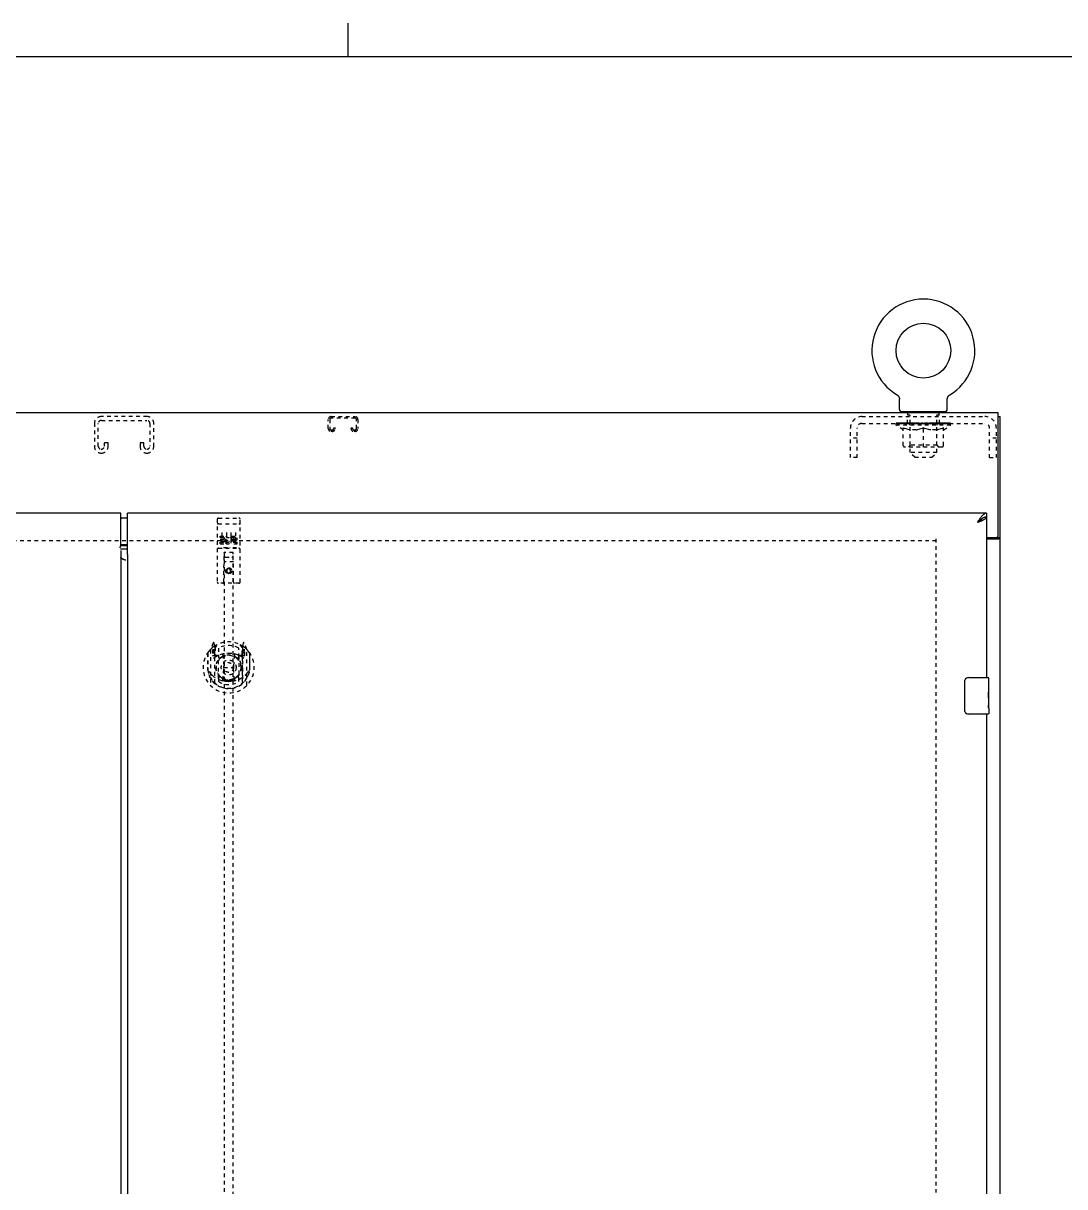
# Model space of a CAD drawing. Header units: inches. Extents: x -15 to 162, y -14 to 102.
# Drawn here: x 70.82 to 99.35, y 69.73 to 101.58 of the extents above; entities that cross this region are included whole.
import ezdxf
from ezdxf.enums import TextEntityAlignment as Align

# ---------------------------------------------------------------- set-up
doc = ezdxf.new("R2010")
doc.units = ezdxf.units.IN
doc.header["$MEASUREMENT"] = 0
doc.linetypes.add('HIDDEN', pattern=[0.2, 0.1, -0.1])
for name, color, linetype in [('ATTRIBUTE', 3, 'Continuous'), ('DEFAULT_2', 8, 'HIDDEN'), ('MASTER_DOOR_ASSEMBLY', 7, 'Continuous'), ('SLAVE_DOOR_ASSEMBLY', 7, 'Continuous'), ('TITLE BLOCK', 8, 'Continuous')]:
    doc.layers.add(name, color=color, linetype=linetype)

# ---------------------------------------------------------------- blocks, each defined once
blk = doc.blocks.new('*U15')
at = {"layer": 'TITLE BLOCK'}
for p, q in [((18.1519, 0), (18.1519, 0.176)), ((0, 0), (33.98, 0))]:
    blk.add_line(p, q, dxfattribs=at)
at = {"layer": 'ATTRIBUTE'}
for tag, height, p in [('DESDATE', 0.1375, (29.8546, -20.3631)), ('DESCRIPTION1', 0.1375, (29.0295, -20.8944)), ('DESCRIPTION2', 0.1375, (29.0295, -21.1172)), ('SHEET', 0.22, (26.5542, -21.2872)), ('MACHNAME1', 0.1375, (29.0295, -21.6145)), ('DRAWINGNUM', 0.22, (32.3298, -21.6998)), ('MACHNAME2', 0.1375, (29.0295, -21.8373))]:
    blk.add_attdef(tag, text='', height=height, dxfattribs=at).set_placement(p, align=Align.MIDDLE)
blk.add_attdef('TOTAL', text='', height=0.22, dxfattribs=at).set_placement((26.5542, -21.8373), align=Align.MIDDLE_CENTER)

msp = doc.modelspace()

# ---------------------------------------------------------------- linework, layer by layer
at = {"color": 7, "linetype": 'Continuous'}
for p, q in [((94.751, 91.407), (94.756, 91.404)), ((94.752, 91.406), (94.753, 91.406)), ((94.756, 91.404), (94.76, 91.401)), ((94.76, 91.401), (94.764, 91.398)), ((94.764, 91.398), (94.768, 91.395)), ((94.768, 91.395), (94.772, 91.392)), ((94.772, 91.392), (94.776, 91.388)), ((94.776, 91.388), (94.78, 91.384)), ((94.78, 91.385), (94.783, 91.381)), ((94.783, 91.381), (94.787, 91.377)), ((94.787, 91.377), (94.79, 91.373)), ((94.79, 91.373), (94.793, 91.369)), ((94.793, 91.369), (94.796, 91.364)), ((94.796, 91.364), (94.799, 91.36)), ((94.799, 91.36), (94.801, 91.355)), ((94.801, 91.356), (94.804, 91.351)), ((94.804, 91.351), (94.806, 91.346)), ((94.806, 91.346), (94.808, 91.342)), ((94.808, 91.342), (94.81, 91.337)), ((94.81, 91.337), (94.812, 91.332)), ((94.812, 91.332), (94.814, 91.327)), ((94.814, 91.327), (94.815, 91.322)), ((94.815, 91.322), (94.816, 91.317)), ((94.816, 91.317), (94.817, 91.312)), ((94.817, 91.312), (94.818, 91.307)), ((94.818, 91.307), (94.819, 91.302)), ((94.819, 91.302), (94.819, 91.296)), ((94.819, 91.291), (94.819, 91.287)), ((94.819, 91.006), (94.819, 91.287)), ((96.129, 91.287), (96.13, 91.291)), ((96.129, 91.006), (96.129, 91.287)), ((96.13, 91.302), (96.131, 91.307)), ((96.13, 91.296), (96.13, 91.302)), ((96.13, 91.291), (96.13, 91.296)), ((96.131, 91.307), (96.132, 91.312)), ((96.132, 91.312), (96.133, 91.317)), ((96.133, 91.317), (96.134, 91.322)), ((96.134, 91.322), (96.135, 91.327)), ((96.135, 91.327), (96.137, 91.332)), ((96.137, 91.332), (96.139, 91.337)), ((96.139, 91.337), (96.141, 91.342)), ((96.141, 91.342), (96.143, 91.346)), ((96.143, 91.346), (96.145, 91.351)), ((96.145, 91.351), (96.148, 91.356)), ((96.147, 91.355), (96.15, 91.36)), ((96.15, 91.36), (96.153, 91.364)), ((96.153, 91.364), (96.156, 91.369)), ((96.156, 91.369), (96.159, 91.373)), ((96.159, 91.373), (96.162, 91.377)), ((96.162, 91.377), (96.166, 91.381)), ((96.166, 91.381), (96.169, 91.385)), ((96.169, 91.384), (96.173, 91.388)), ((96.173, 91.388), (96.177, 91.392)), ((96.181, 91.395), (96.185, 91.398)), ((96.185, 91.398), (96.189, 91.401)), ((96.189, 91.401), (96.193, 91.404)), ((96.189, 91.401), (96.19, 91.402)), ((96.193, 91.404), (96.198, 91.407)), ((96.196, 91.406), (96.197, 91.406)), ((94.879, 90.946), (94.879, 90.916)), ((96.069, 90.946), (94.879, 90.946)), ((96.069, 90.946), (96.069, 90.916)), ((97.526, 90.812), (97.578, 90.812)), ((97.474, 87.499), (97.474, 87.498)), ((97.474, 87.498), (97.578, 87.498))]:
    msp.add_line(p, q, dxfattribs=at)
at = {"color": 3, "linetype": 'Continuous'}
for p, q in [((97.526, 90.916), (49.63, 90.916)), ((97.526, 87.559), (97.526, 90.916)), ((97.578, 1.02), (97.578, 90.812)), ((97.203, 87.499), (97.466, 87.499)), ((97.203, 87.468), (97.538, 87.468))]:
    msp.add_line(p, q, dxfattribs=at)
at = {"color": 7, "linetype": 'Continuous'}
for points in [[(94.819, 91.296), (94.819, 91.291), (94.819, 91.287)], [(96.177, 91.392), (96.181, 91.395), (96.185, 91.398)], [(97.456, 87.468), (97.456, 87.469), (97.456, 87.47), (97.456, 87.472), (97.456, 87.474), (97.457, 87.476), (97.458, 87.477), (97.459, 87.479), (97.46, 87.481), (97.461, 87.482), (97.463, 87.484), (97.465, 87.485), (97.466, 87.486), (97.468, 87.488), (97.469, 87.489), (97.471, 87.491), (97.472, 87.492), (97.473, 87.494), (97.474, 87.495), (97.474, 87.497), (97.474, 87.498)]]:
    msp.add_lwpolyline(points, dxfattribs=at)
at = {"color": 3, "linetype": 'Continuous'}
for points in [[(97.538, 87.468), (97.54, 87.469), (97.542, 87.471), (97.545, 87.473), (97.548, 87.474), (97.551, 87.476)], [(97.551, 87.476), (97.558, 87.479), (97.561, 87.481), (97.564, 87.483), (97.567, 87.484), (97.57, 87.486), (97.572, 87.488), (97.574, 87.49), (97.576, 87.492), (97.577, 87.493), (97.578, 87.495), (97.578, 87.497), (97.578, 87.498)]]:
    msp.add_lwpolyline(points, dxfattribs=at)
at = {"color": 7, "linetype": 'Continuous'}
msp.add_circle((95.474, 92.617), 0.75, dxfattribs=at)
for centre, radius, start, end in [((95.474, 92.617), 1.41, 300.818, 239.182), ((94.879, 91.006), 0.06, 180, 270), ((96.069, 91.006), 0.06, 270, 0)]:
    msp.add_arc(centre, radius, start, end, dxfattribs=at)
at = {"color": 3, "linetype": 'Continuous'}
msp.add_arc((97.466, 87.559), 0.06, 270, 0, dxfattribs=at)
at = {"layer": 'DEFAULT_2', "color": 8, "linetype": 'HIDDEN'}
for p, q in [((94.751, 91.407), (94.751, 91.407)), ((94.759, 91.402), (94.76, 91.401)), ((96.198, 91.407), (96.198, 91.407)), ((96.198, 91.407), (96.198, 91.407)), ((74.211, 90.812), (72.946, 90.812)), ((79.252, 90.812), (79.905, 90.812)), ((93.791, 90.812), (97.157, 90.812)), ((95.037, 90.625), (95.037, 90.812)), ((95.044, 90.856), (95.044, 90.936)), ((95.112, 90.846), (95.054, 90.846)), ((95.099, 90.946), (95.099, 90.916)), ((95.109, 89.826), (95.109, 90.836)), ((95.894, 90.846), (95.837, 90.846)), ((95.839, 89.826), (95.839, 90.836)), ((95.849, 90.946), (95.849, 90.916)), ((95.904, 90.856), (95.904, 90.936)), ((95.912, 90.625), (95.912, 90.812)), ((72.766, 90.632), (72.766, 89.992)), ((72.87, 90.006), (72.87, 90.618)), ((72.96, 90.708), (74.197, 90.708)), ((74.287, 90.618), (74.287, 90.006)), ((74.391, 89.992), (74.391, 90.632)), ((79.172, 90.485), (79.172, 90.732)), ((79.212, 90.732), (79.212, 90.485)), ((79.905, 90.772), (79.252, 90.772)), ((79.32, 90.485), (79.32, 90.499)), ((79.32, 90.499), (79.36, 90.499)), ((79.36, 90.499), (79.36, 90.485)), ((79.797, 90.485), (79.797, 90.499)), ((79.797, 90.499), (79.837, 90.499)), ((79.837, 90.499), (79.837, 90.485)), ((79.945, 90.485), (79.945, 90.732)), ((79.985, 90.732), (79.985, 90.485)), ((93.474, 89.687), (93.474, 90.495)), ((93.661, 89.687), (93.661, 90.495)), ((93.791, 90.625), (97.157, 90.625)), ((94.731, 90.577), (94.731, 90.632)), ((96.218, 90.577), (94.731, 90.577)), ((94.917, 90.446), (94.731, 90.577)), ((94.742, 90.624), (94.742, 90.632)), ((94.753, 90.62), (94.753, 90.624)), ((94.753, 90.62), (96.196, 90.62)), ((94.763, 90.62), (94.763, 90.624)), ((94.764, 90.62), (94.764, 90.624)), ((94.776, 90.624), (94.776, 90.632)), ((94.795, 90.62), (94.795, 90.624)), ((94.797, 90.62), (94.797, 90.624)), ((94.831, 90.624), (94.831, 90.632)), ((94.848, 90.62), (94.848, 90.624)), ((94.851, 90.62), (94.851, 90.624)), ((95.088, 90.623), (94.859, 90.623)), ((94.905, 90.624), (94.905, 90.632)), ((94.906, 90.62), (94.906, 90.623)), ((94.907, 90.62), (94.907, 90.623)), ((94.91, 90.62), (94.91, 90.623)), ((94.92, 90.62), (94.92, 90.624)), ((94.92, 90.62), (94.92, 90.623)), ((94.924, 90.62), (94.924, 90.624)), ((94.924, 90.022), (94.924, 90.501)), ((94.924, 90.501), (94.959, 90.488)), ((94.927, 90.62), (94.927, 90.625)), ((94.931, 90.62), (94.931, 90.623)), ((94.95, 90.62), (94.95, 90.623)), ((94.993, 90.476), (94.958, 90.488)), ((94.968, 90.62), (94.968, 90.623)), ((94.971, 90.62), (94.971, 90.627)), ((95.026, 90.466), (94.992, 90.476)), ((94.996, 90.62), (94.996, 90.623)), ((94.997, 90.624), (94.997, 90.632)), ((95.008, 90.62), (95.008, 90.624)), ((95.013, 90.62), (95.013, 90.624)), ((95.021, 90.62), (95.021, 90.623)), ((95.059, 90.458), (95.026, 90.466)), ((95.037, 90.62), (95.037, 90.628)), ((95.057, 90.62), (95.057, 90.623)), ((95.06, 90.62), (95.06, 90.623)), ((95.088, 90.62), (95.088, 90.623)), ((95.166, 90.623), (95.1, 90.623)), ((95.103, 90.624), (95.103, 90.632)), ((95.109, 90.025), (95.109, 90.573)), ((95.111, 90.62), (95.111, 90.624)), ((95.116, 90.62), (95.116, 90.624)), ((95.123, 90.62), (95.123, 90.63)), ((95.131, 90.62), (95.131, 90.623)), ((95.142, 90.62), (95.142, 90.623)), ((95.166, 90.62), (95.166, 90.623)), ((95.254, 90.623), (95.191, 90.623)), ((95.215, 90.62), (95.215, 90.623)), ((95.22, 90.624), (95.22, 90.632)), ((95.225, 90.62), (95.225, 90.624)), ((95.227, 90.62), (95.227, 90.631)), ((95.231, 90.62), (95.231, 90.624)), ((95.24, 90.62), (95.24, 90.624)), ((95.254, 90.62), (95.254, 90.623)), ((95.348, 90.623), (95.29, 90.623)), ((95.307, 90.62), (95.307, 90.623)), ((95.373, 90.466), (95.339, 90.458)), ((95.34, 90.623), (95.474, 90.632)), ((95.345, 90.624), (95.345, 90.632)), ((95.346, 90.631), (95.345, 90.632)), ((95.346, 90.624), (95.346, 90.631)), ((95.346, 90.62), (95.346, 90.624)), ((95.348, 90.62), (95.348, 90.623)), ((95.351, 90.62), (95.351, 90.624)), ((95.352, 90.62), (95.352, 90.624)), ((95.406, 90.476), (95.372, 90.466)), ((95.446, 90.623), (95.395, 90.623)), ((95.404, 90.62), (95.404, 90.623)), ((95.44, 90.488), (95.406, 90.476)), ((95.474, 90.501), (95.44, 90.488)), ((95.446, 90.62), (95.446, 90.623)), ((95.471, 90.624), (95.471, 90.624)), ((95.471, 90.62), (95.471, 90.624)), ((95.471, 90.62), (95.471, 90.624)), ((95.474, 90.624), (95.474, 90.632)), ((95.474, 89.978), (95.474, 90.501)), ((95.474, 90.501), (95.509, 90.488)), ((95.477, 90.62), (95.477, 90.624)), ((95.477, 90.624), (95.478, 90.624)), ((95.478, 90.62), (95.478, 90.624)), ((95.48, 90.623), (95.554, 90.623)), ((95.503, 90.62), (95.503, 90.623)), ((95.543, 90.476), (95.509, 90.488)), ((95.517, 90.623), (95.517, 90.629)), ((95.517, 90.629), (95.609, 90.623)), ((95.542, 90.623), (95.542, 90.627)), ((95.577, 90.466), (95.543, 90.476)), ((95.545, 90.62), (95.545, 90.623)), ((95.61, 90.458), (95.576, 90.466)), ((95.597, 90.62), (95.597, 90.624)), ((95.598, 90.62), (95.598, 90.624)), ((95.601, 90.62), (95.601, 90.623)), ((95.601, 90.623), (95.659, 90.623)), ((95.603, 90.631), (95.604, 90.632)), ((95.603, 90.624), (95.603, 90.631)), ((95.603, 90.62), (95.603, 90.624)), ((95.604, 90.624), (95.604, 90.632)), ((95.642, 90.62), (95.642, 90.623)), ((95.695, 90.62), (95.695, 90.623)), ((95.695, 90.623), (95.758, 90.623)), ((95.709, 90.62), (95.709, 90.624)), ((95.718, 90.62), (95.718, 90.624)), ((95.722, 90.62), (95.722, 90.631)), ((95.724, 90.62), (95.724, 90.624)), ((95.729, 90.624), (95.729, 90.632)), ((95.734, 90.62), (95.734, 90.623)), ((95.783, 90.62), (95.783, 90.623)), ((95.783, 90.623), (95.849, 90.623)), ((95.807, 90.62), (95.807, 90.623)), ((95.818, 90.62), (95.818, 90.623)), ((95.826, 90.62), (95.826, 90.63)), ((95.832, 90.62), (95.832, 90.624)), ((95.838, 90.62), (95.838, 90.624)), ((95.84, 90.025), (95.84, 90.573)), ((95.846, 90.624), (95.846, 90.632)), ((95.861, 90.62), (95.861, 90.623)), ((95.861, 90.623), (96.09, 90.623)), ((95.889, 90.62), (95.889, 90.623)), ((95.923, 90.466), (95.89, 90.458)), ((95.892, 90.62), (95.892, 90.623)), ((95.912, 90.62), (95.912, 90.628)), ((95.957, 90.476), (95.923, 90.466)), ((95.928, 90.62), (95.928, 90.623)), ((95.936, 90.62), (95.936, 90.624)), ((95.941, 90.62), (95.941, 90.624)), ((95.952, 90.624), (95.952, 90.632)), ((95.952, 90.62), (95.952, 90.623)), ((95.991, 90.488), (95.956, 90.476)), ((95.978, 90.62), (95.978, 90.627)), ((95.981, 90.62), (95.981, 90.623)), ((96.025, 90.501), (95.99, 90.488)), ((95.999, 90.62), (95.999, 90.623)), ((96.018, 90.62), (96.018, 90.623)), ((96.022, 90.62), (96.022, 90.625)), ((96.025, 90.62), (96.025, 90.624)), ((96.025, 90.022), (96.025, 90.501)), ((96.029, 90.62), (96.029, 90.624)), ((96.029, 90.62), (96.029, 90.623)), ((96.032, 90.446), (96.218, 90.577)), ((96.039, 90.62), (96.039, 90.623)), ((96.042, 90.62), (96.042, 90.623)), ((96.043, 90.62), (96.043, 90.623)), ((96.044, 90.624), (96.044, 90.632)), ((96.098, 90.62), (96.098, 90.624)), ((96.101, 90.62), (96.101, 90.624)), ((96.118, 90.624), (96.118, 90.632)), ((96.151, 90.62), (96.151, 90.624)), ((96.154, 90.62), (96.154, 90.624)), ((96.173, 90.624), (96.173, 90.632)), ((96.185, 90.62), (96.185, 90.624)), ((96.186, 90.62), (96.186, 90.624)), ((96.196, 90.62), (96.196, 90.624)), ((96.207, 90.624), (96.207, 90.632)), ((96.218, 90.577), (96.218, 90.632)), ((97.287, 89.687), (97.287, 90.495)), ((97.474, 89.687), (97.474, 90.495)), ((79.252, 90.445), (79.28, 90.445)), ((79.28, 90.405), (79.252, 90.405)), ((79.877, 90.445), (79.905, 90.445)), ((79.905, 90.405), (79.877, 90.405)), ((93.661, 90.217), (93.474, 90.217)), ((94.917, 90.446), (94.924, 90.446)), ((95.092, 90.451), (95.059, 90.458)), ((95.125, 90.446), (95.092, 90.451)), ((95.273, 90.446), (95.125, 90.446)), ((95.273, 90.446), (95.306, 90.451)), ((95.34, 90.458), (95.306, 90.451)), ((95.643, 90.451), (95.609, 90.458)), ((95.676, 90.446), (95.642, 90.451)), ((95.824, 90.446), (95.676, 90.446)), ((95.824, 90.446), (95.857, 90.451)), ((95.89, 90.458), (95.857, 90.451)), ((96.025, 90.446), (96.032, 90.446)), ((97.474, 90.217), (97.287, 90.217)), ((73.037, 90.093), (73.037, 90.006)), ((73.141, 90.093), (73.037, 90.093)), ((73.141, 89.992), (73.141, 90.093)), ((74.016, 90.093), (74.016, 89.992)), ((74.12, 90.093), (74.016, 90.093)), ((74.12, 90.006), (74.12, 90.093)), ((95.982, 89.978), (94.967, 89.978)), ((95.109, 90.025), (95.062, 89.978)), ((95.84, 90.025), (95.109, 90.025)), ((95.84, 90.025), (95.887, 89.978)), ((72.946, 89.812), (72.961, 89.812)), ((74.196, 89.812), (74.211, 89.812)), ((93.661, 89.687), (93.474, 89.687)), ((95.839, 89.826), (95.109, 89.826)), ((95.239, 89.696), (95.109, 89.826)), ((95.239, 89.696), (95.709, 89.696)), ((95.709, 89.696), (95.839, 89.826)), ((97.287, 89.687), (97.474, 89.687)), ((51.328, 87.416), (95.828, 87.416)), ((95.828, 8.364), (95.828, 87.468))]:
    msp.add_line(p, q, dxfattribs=at)
for centre, radius, start, end in [((72.946, 90.632), 0.18, 90, 180), ((74.211, 90.632), 0.18, 0, 90), ((79.252, 90.732), 0.08, 90, 180), ((79.905, 90.732), 0.08, 0, 90), ((93.791, 90.495), 0.317, 90, 180), ((95.034, 90.936), 0.01, 0, 90), ((95.054, 90.856), 0.01, 180, 270), ((95.099, 90.836), 0.01, 0, 90), ((95.849, 90.836), 0.01, 90, 180), ((95.894, 90.856), 0.01, 270, 0), ((95.914, 90.936), 0.01, 90, 180), ((97.157, 90.495), 0.317, 0, 90), ((72.96, 90.618), 0.09, 90, 180), ((74.197, 90.618), 0.09, 0, 90), ((79.252, 90.485), 0.08, 180, 270), ((79.252, 90.732), 0.04, 90, 180), ((79.252, 90.485), 0.04, 180, 270), ((79.28, 90.485), 0.08, 270, 0), ((79.28, 90.485), 0.04, 270, 0), ((79.877, 90.485), 0.08, 180, 270), ((79.877, 90.485), 0.04, 180, 270), ((79.905, 90.732), 0.04, 0, 90), ((79.905, 90.485), 0.08, 270, 0), ((79.905, 90.485), 0.04, 270, 0), ((93.791, 90.495), 0.13, 90, 180), ((95.062, 90.573), 0.0466, 0, 90), ((95.887, 90.573), 0.0466, 90, 180), ((97.157, 90.495), 0.13, 0, 90), ((72.946, 89.992), 0.18, 180, 270), ((72.96, 90.006), 0.09, 180, 261.7808), ((72.947, 90.006), 0.09, 270, 0), ((72.961, 89.992), 0.18, 270, 0), ((74.196, 89.992), 0.18, 180, 270), ((74.21, 90.006), 0.09, 180, 261.7808), ((74.197, 90.006), 0.09, 270, 0), ((74.211, 89.992), 0.18, 270, 0), ((94.967, 90.022), 0.0434, 180, 270), ((95.982, 90.022), 0.0434, 270, 0)]:
    msp.add_arc(centre, radius, start, end, dxfattribs=at)
for centre, major_axis, ratio, start_param, end_param in [((95.474, 90.632), (0.743, 0.008), 0.059247, 2.966439, 3.140971), ((94.708, 90.618), (0.232, 0), 0.060167, 0.426548, 1.470503), ((95.474, 90.632), (0.744, 0), 0.060167, 3.141593, 3.316126), ((94.708, 90.61), (0.232, 0.002), 0.059247, 1.374323, 1.469882), ((95.474, 90.632), (0.743, 0.015), 0.056515, 2.79136, 2.965893), ((94.679, 90.618), (0.232, 0.002), 0.059247, 0.251393, 1.295349), ((94.759, 90.618), (0.232, -0.002), 0.059247, 0.601702, 1.645657), ((95.474, 90.632), (0.743, -0.008), 0.059247, -2.966439, -2.791906), ((94.759, 90.61), (0.232, 0), 0.060167, 1.549477, 1.645036), ((94.679, 90.61), (0.232, 0.005), 0.056515, 1.199244, 1.294804), ((94.763, 90.613), (0.192, 0.002), 0.059247, 1.051627, 1.625044), ((94.74, 90.613), (0.192, 0.004), 0.056515, 0.876548, 1.449966), ((94.808, 90.613), (0.192, 0), 0.060167, 1.226781, 1.800198), ((95.474, 90.632), (0.743, 0.022), 0.052059, 2.616423, 2.790956), ((94.675, 90.618), (0.232, 0.005), 0.056515, 0.076315, 1.120271), ((94.833, 90.618), (0.232, -0.005), 0.056515, 0.77678, 1.820736), ((95.474, 90.632), (0.743, -0.015), 0.056515, -2.79136, -2.616827), ((94.833, 90.61), (0.232, -0.002), 0.059247, 1.724631, 1.82019), ((94.675, 90.61), (0.232, 0.007), 0.052059, 1.024308, 1.119867), ((94.74, 90.613), (0.192, 0.006), 0.052059, 0.701611, 1.275029), ((94.873, 90.613), (0.192, -0.002), 0.059247, 1.401935, 1.975352), ((95.474, 90.632), (0.743, 0.029), 0.046022, 2.441677, 2.61621), ((94.926, 90.618), (0.232, -0.007), 0.052059, 0.951717, 1.995673), ((94.695, 90.618), (0.232, 0.007), 0.052059, -0.098622, 0.945334), ((95.474, 90.632), (0.743, -0.022), 0.052059, -2.616423, -2.441891), ((94.926, 90.61), (0.232, -0.005), 0.056515, 1.899709, 1.995269), ((94.695, 90.61), (0.232, 0.009), 0.046022, 0.849561, 0.945121), ((94.761, 90.613), (0.192, 0.007), 0.046022, 0.526865, 1.100283), ((94.956, 90.613), (0.192, -0.004), 0.056515, 1.577013, 2.150431), ((95.474, 90.632), (0.743, 0.034), 0.038593, 2.267147, 2.44168), ((95.035, 90.618), (0.232, -0.009), 0.046022, 1.126463, 2.170419), ((94.739, 90.618), (0.232, 0.009), 0.046022, -0.273368, 0.770588), ((95.474, 90.632), (0.743, -0.029), 0.046022, -2.441677, -2.267144), ((95.035, 90.61), (0.232, -0.007), 0.052059, 2.074646, 2.170205), ((94.739, 90.61), (0.232, 0.011), 0.038593, 0.675031, 0.77059), ((94.804, 90.613), (0.192, 0.009), 0.038593, 0.352335, 0.925752), ((95.055, 90.613), (0.192, -0.006), 0.052059, 1.75195, 2.325367), ((95.474, 90.632), (0.743, 0.039), 0.030002, 2.09283, 2.267363), ((95.158, 90.618), (0.232, -0.011), 0.038593, 1.300994, 2.344949), ((94.805, 90.618), (0.232, 0.011), 0.038593, -0.447899, 0.596057), ((95.474, 90.632), (0.743, -0.034), 0.038593, -2.267147, -2.092614), ((95.158, 90.61), (0.232, -0.009), 0.046022, 2.249392, 2.344952), ((94.805, 90.61), (0.232, 0.012), 0.030002, 0.500714, 0.596274), ((94.868, 90.613), (0.192, 0.01), 0.030002, 0.178018, 0.751436), ((95.167, 90.613), (0.192, -0.007), 0.046022, 1.926696, 2.500114), ((94.891, 90.618), (0.232, 0.012), 0.030002, -0.622215, 0.421741), ((95.474, 90.632), (0.743, 0.042), 0.020513, 1.918702, 2.093235), ((95.291, 90.618), (0.232, -0.012), 0.030002, 1.47531, 2.519266), ((95.474, 90.632), (0.743, -0.039), 0.030002, -2.09283, -1.918297), ((95.291, 90.61), (0.232, -0.011), 0.038593, 2.423923, 2.519482), ((94.891, 90.61), (0.232, 0.013), 0.020513, 0.326586, 0.422146), ((94.95, 90.613), (0.192, 0.011), 0.020513, 0.00389, 0.577307), ((95.288, 90.613), (0.192, -0.009), 0.038593, 2.101227, 2.674644), ((94.995, 90.618), (0.232, 0.013), 0.020513, -0.796343, 0.247613), ((95.474, 90.632), (0.743, 0.044), 0.010411, 1.744712, 1.919245), ((95.429, 90.618), (0.232, -0.013), 0.020513, 1.649438, 2.693394), ((95.474, 90.632), (0.743, -0.042), 0.020513, -1.918702, -1.744169), ((95.429, 90.61), (0.232, -0.012), 0.030002, 2.598239, 2.693799), ((94.995, 90.61), (0.232, 0.014), 0.010411, 0.152596, 0.248156), ((95.048, 90.613), (0.192, 0.011), 0.010411, 6.113086, 6.686503), ((95.415, 90.613), (0.192, -0.01), 0.030002, 2.275543, 2.848961), ((95.114, 90.618), (0.232, 0.014), 0.010411, -0.970333, -0.000837), ((95.568, 90.618), (0.232, -0.014), 0.010411, 1.823428, 2.867384), ((95.474, 90.632), (0.743, -0.044), 0.010411, -1.744712, -1.56247), ((95.568, 90.61), (0.232, -0.013), 0.020513, 2.772368, 2.867927), ((95.543, 90.613), (0.192, -0.011), 0.020513, 2.449671, 3.023089), ((95.38, 90.618), (0.232, 0.014), 0.010411, 0.274209, 1.318165), ((95.279, 90.613), (0.192, 0.011), 0.010411, -0.000452, 0.517932), ((95.244, 90.61), (0.232, 0.014), 0.010411, 0.099676, 0.195236), ((95.474, 90.632), (0.743, 0.044), 0.010411, -1.571413, -1.39688), ((95.67, 90.613), (0.192, -0.011), 0.010411, 2.623661, 3.141974), ((95.705, 90.61), (0.232, -0.014), 0.010411, 2.734394, 2.946357), ((95.52, 90.618), (0.232, 0.013), 0.020513, 0.448199, 1.492154), ((95.406, 90.613), (0.192, 0.011), 0.020513, 0.118504, 0.691921), ((95.38, 90.61), (0.232, 0.013), 0.020513, 0.273666, 0.369225), ((95.835, 90.618), (0.232, -0.014), 0.010411, -3.140756, -2.17126), ((95.474, 90.632), (0.743, 0.042), 0.020513, -1.397424, -1.222891), ((95.474, 90.632), (0.743, -0.044), 0.010411, 1.222347, 1.39688), ((95.658, 90.618), (0.232, 0.012), 0.030002, 0.622327, 1.666283), ((95.534, 90.613), (0.192, 0.01), 0.030002, 0.292632, 0.86605), ((95.901, 90.613), (0.192, -0.011), 0.010411, 2.738275, 3.311692), ((95.953, 90.618), (0.232, -0.013), 0.020513, 2.89398, 3.937936), ((95.52, 90.61), (0.232, 0.012), 0.030002, 0.447794, 0.543354), ((95.953, 90.61), (0.232, -0.014), 0.010411, 2.893437, 2.988996), ((95.791, 90.618), (0.232, 0.011), 0.038593, 0.796643, 1.840599), ((95.474, 90.632), (0.743, 0.039), 0.030002, -1.223295, -1.048762), ((95.474, 90.632), (0.743, -0.042), 0.020513, 1.048358, 1.222891), ((95.661, 90.613), (0.192, 0.009), 0.038593, 0.466948, 1.040366), ((95.999, 90.613), (0.192, -0.011), 0.020513, 2.564285, 3.137703), ((96.058, 90.618), (0.232, -0.012), 0.030002, 2.719852, 3.763807), ((95.914, 90.618), (0.232, 0.009), 0.046022, 0.971174, 2.01513), ((95.658, 90.61), (0.232, 0.011), 0.038593, 0.62211, 0.71767), ((96.058, 90.61), (0.232, -0.013), 0.020513, 2.719447, 2.815007), ((95.474, 90.632), (0.743, 0.034), 0.038593, -1.048979, -0.874446), ((95.474, 90.632), (0.743, -0.039), 0.030002, 0.874229, 1.048762), ((95.782, 90.613), (0.192, 0.007), 0.046022, 0.641479, 1.214897), ((96.023, 90.618), (0.232, 0.007), 0.052059, 1.14592, 2.189876), ((96.081, 90.613), (0.192, -0.01), 0.030002, 2.390157, 2.963574), ((96.144, 90.618), (0.232, -0.011), 0.038593, 2.545535, 3.589491), ((95.894, 90.613), (0.192, 0.006), 0.052059, 0.816225, 1.389643), ((95.791, 90.61), (0.232, 0.009), 0.046022, 0.796641, 0.892201), ((96.144, 90.61), (0.232, -0.012), 0.030002, 2.545319, 2.640878), ((96.116, 90.618), (0.232, 0.005), 0.056515, 1.320857, 2.364813), ((95.474, 90.632), (0.743, 0.029), 0.046022, -0.874448, -0.699915), ((95.474, 90.632), (0.743, -0.034), 0.038593, 0.699913, 0.874446), ((96.145, 90.613), (0.192, -0.009), 0.038593, 2.21584, 2.789258), ((96.21, 90.618), (0.232, -0.009), 0.046022, 2.371005, 3.41496), ((95.993, 90.613), (0.192, 0.004), 0.056515, 0.991162, 1.564579), ((96.189, 90.618), (0.232, 0.002), 0.059247, 1.495935, 2.539891), ((96.254, 90.618), (0.232, -0.007), 0.052059, 2.196258, 3.240214), ((96.188, 90.613), (0.192, -0.007), 0.046022, 2.04131, 2.614727), ((95.914, 90.61), (0.232, 0.007), 0.052059, 0.971387, 1.066947), ((96.21, 90.61), (0.232, -0.011), 0.038593, 2.371002, 2.466562), ((96.241, 90.618), (0.232, 0), 0.060167, 1.671089, 2.715045), ((96.274, 90.618), (0.232, -0.005), 0.056515, 2.021322, 3.065278), ((96.076, 90.613), (0.192, 0.002), 0.059247, 1.16624, 1.739658), ((95.474, 90.632), (0.743, 0.022), 0.052059, -0.699702, -0.525169), ((95.474, 90.632), (0.743, -0.029), 0.046022, 0.525382, 0.699915), ((96.27, 90.618), (0.232, -0.002), 0.059247, 1.846243, 2.890199), ((96.209, 90.613), (0.192, -0.006), 0.052059, 1.866564, 2.439981), ((96.141, 90.613), (0.192, 0), 0.060167, 1.341394, 1.914812), ((96.209, 90.613), (0.192, -0.004), 0.056515, 1.691627, 2.265045), ((96.185, 90.613), (0.192, -0.002), 0.059247, 1.516549, 2.089966), ((96.023, 90.61), (0.232, 0.005), 0.056515, 1.146324, 1.241883), ((96.254, 90.61), (0.232, -0.009), 0.046022, 2.196472, 2.292031), ((95.474, 90.632), (0.743, 0.015), 0.056515, -0.524765, -0.350233), ((95.474, 90.632), (0.743, -0.022), 0.052059, 0.350636, 0.525169), ((96.116, 90.61), (0.232, 0.002), 0.059247, 1.321402, 1.416962), ((96.274, 90.61), (0.232, -0.007), 0.052059, 2.021726, 2.117285), ((95.474, 90.632), (0.743, 0.008), 0.059247, -0.349687, -0.175154), ((95.474, 90.632), (0.743, -0.015), 0.056515, 0.1757, 0.350233), ((96.189, 90.61), (0.232, 0), 0.060167, 1.496556, 1.592116), ((96.27, 90.61), (0.232, -0.005), 0.056515, 1.846789, 1.942348), ((96.241, 90.61), (0.232, -0.002), 0.059247, 1.67171, 1.76727), ((95.474, 90.632), (0.744, 0), 0.060167, -0.174533, 0), ((95.474, 90.632), (0.743, -0.008), 0.059247, 0.000621, 0.175154)]:
    msp.add_ellipse(centre, major_axis=major_axis, ratio=ratio, start_param=start_param, end_param=end_param, dxfattribs=at)
at = {"layer": 'MASTER_DOOR_ASSEMBLY', "color": 7, "linetype": 'Continuous'}
for p, q in [((73.582, 88.036), (73.672, 88.036)), ((97.103, 88.033), (97.091, 88.027)), ((97.203, 88.166), (97.203, 88.062)), ((73.672, 87.296), (73.582, 87.296)), ((96.609, 82.766), (96.609, 83.566)), ((96.708, 83.666), (97.248, 83.666)), ((97.256, 83.511), (97.256, 83.281)), ((97.263, 83.511), (97.256, 83.511)), ((97.263, 83.087), (97.263, 83.651)), ((97.263, 83.344), (97.256, 83.344)), ((97.263, 83.281), (97.256, 83.281)), ((97.263, 83.245), (97.258, 83.245)), ((97.256, 83.05), (97.256, 82.914)), ((97.263, 83.05), (97.256, 83.05)), ((97.258, 82.883), (97.263, 82.883)), ((97.262, 83.111), (97.26, 83.133)), ((97.262, 83.113), (97.263, 83.113)), ((97.263, 82.827), (97.263, 83.084)), ((97.263, 82.826), (97.263, 82.681)), ((97.248, 82.666), (96.708, 82.666))]:
    msp.add_line(p, q, dxfattribs=at)
at = {"layer": 'MASTER_DOOR_ASSEMBLY', "color": 3, "linetype": 'Continuous'}
for p, q in [((73.672, 87.065), (73.672, 88.166)), ((97.203, 88.166), (73.672, 88.166)), ((97.203, 88.062), (97.203, 83.666)), ((73.672, 87.007), (73.672, 8.825)), ((73.679, 87.007), (73.672, 87.007)), ((97.203, 82.666), (97.203, 60.166))]:
    msp.add_line(p, q, dxfattribs=at)
at = {"layer": 'MASTER_DOOR_ASSEMBLY', "color": 8, "linetype": 'HIDDEN'}
for p, q in [((76.131, 88.003), (76.131, 86.278)), ((76.161, 88.033), (76.726, 88.033)), ((76.756, 86.278), (76.756, 88.003)), ((76.147, 87.874), (76.147, 87.874)), ((76.148, 87.874), (76.147, 87.874)), ((76.149, 87.874), (76.148, 87.874)), ((76.15, 87.874), (76.149, 87.874)), ((76.15, 87.874), (76.15, 87.874)), ((76.151, 87.874), (76.15, 87.874)), ((76.152, 87.874), (76.151, 87.874)), ((76.153, 87.874), (76.152, 87.874)), ((76.154, 87.875), (76.153, 87.874)), ((76.154, 87.875), (76.154, 87.875)), ((76.155, 87.875), (76.154, 87.875)), ((76.156, 87.875), (76.155, 87.875)), ((76.157, 87.875), (76.156, 87.875)), ((76.158, 87.875), (76.157, 87.875)), ((76.159, 87.875), (76.158, 87.875)), ((76.159, 87.875), (76.159, 87.875)), ((76.16, 87.875), (76.159, 87.875)), ((76.16, 87.875), (76.726, 87.875)), ((76.256, 87.642), (76.256, 87.336)), ((76.381, 87.642), (76.381, 87.336)), ((76.506, 87.642), (76.506, 87.336)), ((76.631, 87.642), (76.631, 87.336)), ((76.726, 87.875), (76.727, 87.875)), ((76.727, 87.875), (76.727, 87.875)), ((76.727, 87.875), (76.728, 87.875)), ((76.728, 87.875), (76.729, 87.875)), ((76.729, 87.875), (76.73, 87.875)), ((76.73, 87.875), (76.731, 87.875)), ((76.731, 87.875), (76.732, 87.875)), ((76.732, 87.875), (76.732, 87.875)), ((76.732, 87.875), (76.733, 87.875)), ((76.733, 87.875), (76.734, 87.874)), ((76.734, 87.874), (76.735, 87.874)), ((76.735, 87.874), (76.736, 87.874)), ((76.736, 87.874), (76.736, 87.874)), ((76.736, 87.874), (76.737, 87.874)), ((76.737, 87.874), (76.738, 87.874)), ((76.738, 87.874), (76.739, 87.874)), ((76.211, 87.498), (76.211, 87.54)), ((76.211, 87.54), (76.367, 87.54)), ((76.211, 87.498), (76.325, 87.498)), ((76.211, 87.327), (76.211, 87.369)), ((76.211, 87.369), (76.325, 87.369)), ((76.211, 87.327), (76.367, 87.327)), ((76.233, 87.413), (76.233, 87.455)), ((76.233, 87.455), (76.325, 87.455)), ((76.233, 87.413), (76.325, 87.413)), ((76.325, 87.455), (76.325, 87.498)), ((76.325, 87.369), (76.325, 87.413)), ((76.367, 87.362), (76.367, 87.54)), ((76.367, 87.362), (76.38, 87.381)), ((76.367, 87.327), (76.367, 87.339)), ((76.371, 87.337), (76.367, 87.339)), ((76.392, 87.492), (76.375, 87.531)), ((76.524, 87.498), (76.524, 87.54)), ((76.524, 87.54), (76.616, 87.54)), ((76.524, 87.498), (76.616, 87.498)), ((76.584, 87.413), (76.63, 87.413)), ((76.588, 87.454), (76.616, 87.454)), ((76.588, 87.369), (76.68, 87.369)), ((76.588, 87.327), (76.68, 87.327)), ((76.68, 87.327), (76.68, 87.369)), ((76.161, 87.205), (76.726, 87.205)), ((76.404, 87.221), (76.232, 87.221)), ((76.313, 86.278), (76.317, 87.088)), ((76.318, 87.088), (76.317, 87.088)), ((76.318, 87.088), (76.318, 50.086)), ((76.568, 87.088), (76.318, 87.088)), ((76.358, 86.963), (76.528, 86.963)), ((76.654, 87.221), (76.482, 87.221)), ((76.568, 50.086), (76.568, 87.088)), ((76.57, 87.088), (76.568, 87.088)), ((76.573, 86.278), (76.57, 87.088)), ((76.571, 86.838), (76.316, 86.838)), ((76.443, 86.66), (76.381, 86.624)), ((76.443, 86.648), (76.391, 86.618)), ((76.443, 86.66), (76.443, 86.648)), ((76.506, 86.624), (76.443, 86.66)), ((76.496, 86.618), (76.443, 86.648)), ((76.381, 86.624), (76.381, 86.551)), ((76.381, 86.624), (76.391, 86.618)), ((76.381, 86.551), (76.391, 86.557)), ((76.381, 86.551), (76.443, 86.515)), ((76.391, 86.618), (76.391, 86.557)), ((76.391, 86.557), (76.443, 86.527)), ((76.443, 86.527), (76.496, 86.557)), ((76.443, 86.515), (76.506, 86.551)), ((76.443, 86.515), (76.443, 86.527)), ((76.506, 86.624), (76.496, 86.618)), ((76.496, 86.557), (76.496, 86.618)), ((76.506, 86.551), (76.496, 86.557)), ((76.506, 86.551), (76.506, 86.624)), ((76.726, 86.248), (76.161, 86.248)), ((75.943, 84.427), (75.943, 83.46)), ((76.018, 84.614), (75.948, 84.438)), ((76.001, 84.423), (76.001, 84.273)), ((76.061, 84.423), (76.001, 84.423)), ((76.04, 84.514), (76.039, 84.514)), ((76.039, 84.514), (76.039, 84.513)), ((76.039, 84.514), (76.039, 84.513)), ((76.061, 84.53), (76.046, 84.611)), ((76.061, 83.514), (76.061, 84.53)), ((76.068, 84.463), (76.138, 84.572)), ((76.068, 83.519), (76.068, 84.522)), ((76.071, 84.497), (76.071, 84.29)), ((76.168, 84.475), (76.168, 84.222)), ((76.718, 84.222), (76.718, 84.475)), ((76.748, 84.572), (76.818, 84.463)), ((76.816, 84.29), (76.816, 84.497)), ((76.818, 83.519), (76.818, 84.522)), ((76.84, 84.611), (76.826, 84.53)), ((76.826, 84.53), (76.826, 83.514)), ((76.886, 84.423), (76.826, 84.423)), ((76.847, 84.513), (76.843, 84.517)), ((76.939, 84.438), (76.869, 84.614)), ((76.886, 84.273), (76.886, 84.423)), ((76.943, 83.46), (76.943, 84.427)), ((75.861, 84.332), (75.861, 83.944)), ((75.868, 84.335), (75.868, 83.877)), ((76.001, 84.273), (76.061, 84.273)), ((76.009, 84.395), (76.038, 84.349)), ((76.068, 84.403), (76.013, 84.403)), ((76.161, 84.272), (76.088, 84.272)), ((76.091, 84.27), (76.157, 84.27)), ((76.161, 83.631), (76.161, 84.262)), ((76.28, 84.288), (76.311, 83.944)), ((76.606, 84.288), (76.576, 83.944)), ((76.798, 84.272), (76.726, 84.272)), ((76.726, 84.262), (76.726, 83.631)), ((76.73, 84.27), (76.796, 84.27)), ((76.873, 84.403), (76.818, 84.403)), ((76.826, 84.273), (76.886, 84.273)), ((76.848, 84.349), (76.877, 84.395)), ((77.018, 84.335), (77.018, 83.877)), ((77.026, 83.944), (77.026, 84.332)), ((75.861, 83.944), (75.876, 83.944)), ((75.868, 83.877), (75.868, 83.874)), ((76.281, 83.604), (76.311, 83.944)), ((76.311, 83.944), (76.576, 83.944)), ((76.606, 83.604), (76.576, 83.944)), ((77.026, 83.944), (77.011, 83.944)), ((77.018, 83.877), (77.018, 83.874)), ((76.168, 83.661), (76.168, 83.558)), ((76.718, 83.558), (76.718, 83.661))]:
    msp.add_line(p, q, dxfattribs=at)
at = {"layer": 'MASTER_DOOR_ASSEMBLY', "color": 3, "linetype": 'Continuous'}
for points in [[(97.058, 88.067), (97.047, 88.052), (97.035, 88.037), (97.024, 88.021), (97.013, 88.005), (97.002, 87.988), (96.991, 87.971), (96.979, 87.954), (96.968, 87.937), (96.957, 87.919)], [(96.957, 87.919), (96.973, 87.925), (96.989, 87.931), (97.005, 87.937), (97.021, 87.943), (97.036, 87.949), (97.051, 87.955), (97.066, 87.961), (97.08, 87.967), (97.094, 87.972)], [(97.203, 88.166), (97.192, 88.165), (97.181, 88.163), (97.17, 88.16), (97.159, 88.156), (97.147, 88.15), (97.136, 88.143), (97.125, 88.135), (97.114, 88.126), (97.103, 88.116), (97.091, 88.105), (97.08, 88.093), (97.069, 88.08), (97.058, 88.067)], [(97.094, 87.972), (97.107, 87.978), (97.119, 87.984), (97.131, 87.99), (97.142, 87.996), (97.153, 88.002), (97.162, 88.008), (97.17, 88.014), (97.178, 88.02), (97.185, 88.026), (97.19, 88.032), (97.195, 88.038), (97.199, 88.044), (97.201, 88.05), (97.203, 88.056), (97.203, 88.062)], [(73.684, 87.013), (73.685, 87.014), (73.685, 87.015), (73.685, 87.015), (73.685, 87.016), (73.685, 87.016), (73.685, 87.017), (73.685, 87.017), (73.684, 87.018), (73.684, 87.019), (73.683, 87.02), (73.683, 87.02), (73.682, 87.022), (73.682, 87.023), (73.681, 87.024), (73.68, 87.026), (73.68, 87.028), (73.679, 87.03), (73.678, 87.032), (73.677, 87.035), (73.677, 87.037), (73.676, 87.04), (73.676, 87.043), (73.675, 87.046), (73.674, 87.049), (73.674, 87.053), (73.673, 87.056), (73.673, 87.06), (73.672, 87.065)], [(73.679, 87.007), (73.681, 87.009), (73.682, 87.01), (73.683, 87.012), (73.684, 87.013)]]:
    msp.add_lwpolyline(points, dxfattribs=at)
at = {"layer": 'MASTER_DOOR_ASSEMBLY', "color": 7, "linetype": 'Continuous'}
for points in [[(97.091, 88.027), (97.08, 88.02), (97.069, 88.012), (97.058, 88.004), (97.047, 87.996), (97.035, 87.987), (97.024, 87.978), (97.013, 87.969), (97.002, 87.959), (96.991, 87.949), (96.979, 87.939), (96.968, 87.929), (96.957, 87.919)], [(96.957, 87.919), (96.968, 87.926), (96.979, 87.933), (96.99, 87.94), (97.001, 87.948), (97.012, 87.955), (97.022, 87.962), (97.031, 87.969), (97.041, 87.976), (97.049, 87.983), (97.058, 87.99), (97.065, 87.997), (97.072, 88.005), (97.078, 88.012), (97.084, 88.019), (97.088, 88.024)], [(97.203, 88.062), (97.192, 88.061), (97.181, 88.06), (97.17, 88.058), (97.159, 88.056), (97.147, 88.053), (97.136, 88.049), (97.125, 88.044), (97.114, 88.039), (97.103, 88.033)], [(96.609, 83.566), (96.609, 83.572), (96.609, 83.578), (96.61, 83.584), (96.612, 83.59), (96.613, 83.596), (96.615, 83.602)], [(97.26, 83.133), (97.259, 83.145), (97.258, 83.157), (97.258, 83.169), (97.257, 83.182), (97.257, 83.195), (97.256, 83.208), (97.257, 83.22), (97.257, 83.233), (97.258, 83.246), (97.258, 83.258), (97.259, 83.27)], [(97.258, 82.877), (97.257, 82.886), (97.257, 82.895), (97.257, 82.905), (97.256, 82.914)], [(97.261, 82.853), (97.26, 82.861), (97.259, 82.869), (97.258, 82.877)], [(97.263, 82.826), (97.263, 82.83), (97.263, 82.835), (97.262, 82.84), (97.261, 82.853)], [(97.263, 83.084), (97.263, 83.092), (97.263, 83.101), (97.262, 83.111)], [(96.615, 82.729), (96.613, 82.735), (96.612, 82.741), (96.61, 82.747), (96.609, 82.753), (96.609, 82.759), (96.609, 82.766)]]:
    msp.add_lwpolyline(points, dxfattribs=at)
at = {"layer": 'MASTER_DOOR_ASSEMBLY', "color": 8, "linetype": 'HIDDEN'}
for points in [[(76.147, 87.874), (76.146, 87.874), (76.146, 87.874), (76.145, 87.874), (76.145, 87.874), (76.145, 87.874), (76.144, 87.874), (76.144, 87.874), (76.144, 87.873), (76.143, 87.873), (76.143, 87.873), (76.143, 87.873), (76.142, 87.873), (76.142, 87.873), (76.142, 87.873), (76.141, 87.873), (76.141, 87.873), (76.141, 87.873), (76.14, 87.873), (76.14, 87.873), (76.14, 87.873), (76.139, 87.873), (76.139, 87.873), (76.139, 87.872), (76.139, 87.872), (76.138, 87.872), (76.138, 87.872), (76.138, 87.872), (76.137, 87.872), (76.137, 87.872), (76.137, 87.872), (76.137, 87.872), (76.136, 87.872), (76.136, 87.872), (76.136, 87.872), (76.136, 87.871), (76.136, 87.871), (76.135, 87.871), (76.135, 87.871), (76.135, 87.871), (76.135, 87.871), (76.134, 87.871), (76.134, 87.871), (76.134, 87.871), (76.134, 87.871), (76.134, 87.871), (76.133, 87.87), (76.133, 87.87), (76.133, 87.87), (76.133, 87.87), (76.133, 87.87), (76.133, 87.87), (76.133, 87.87), (76.132, 87.87), (76.132, 87.87), (76.132, 87.87), (76.132, 87.869), (76.132, 87.869), (76.132, 87.869), (76.132, 87.869), (76.132, 87.869), (76.131, 87.869), (76.131, 87.869), (76.131, 87.869), (76.131, 87.869), (76.131, 87.869), (76.131, 87.868), (76.131, 87.868), (76.131, 87.868), (76.131, 87.868), (76.131, 87.868), (76.131, 87.868), (76.131, 87.868), (76.131, 87.868), (76.131, 87.868), (76.131, 87.868), (76.131, 87.867), (76.131, 87.867)], [(76.739, 87.874), (76.739, 87.874), (76.74, 87.874), (76.74, 87.874), (76.741, 87.874), (76.741, 87.874), (76.741, 87.874), (76.742, 87.874), (76.742, 87.874), (76.742, 87.874), (76.743, 87.873), (76.743, 87.873), (76.743, 87.873), (76.744, 87.873), (76.744, 87.873), (76.744, 87.873), (76.745, 87.873), (76.745, 87.873), (76.745, 87.873), (76.746, 87.873), (76.746, 87.873), (76.746, 87.873), (76.747, 87.873), (76.747, 87.873), (76.747, 87.873), (76.747, 87.872), (76.748, 87.872), (76.748, 87.872), (76.748, 87.872), (76.749, 87.872), (76.749, 87.872), (76.749, 87.872), (76.749, 87.872), (76.75, 87.872), (76.75, 87.872), (76.75, 87.872), (76.75, 87.872), (76.751, 87.871), (76.751, 87.871), (76.751, 87.871), (76.751, 87.871), (76.752, 87.871), (76.752, 87.871), (76.752, 87.871), (76.752, 87.871), (76.752, 87.871), (76.753, 87.871), (76.753, 87.871), (76.753, 87.87), (76.753, 87.87), (76.753, 87.87), (76.753, 87.87), (76.754, 87.87), (76.754, 87.87), (76.754, 87.87), (76.754, 87.87), (76.754, 87.87), (76.754, 87.87), (76.754, 87.869), (76.755, 87.869), (76.755, 87.869), (76.755, 87.869), (76.755, 87.869), (76.755, 87.869), (76.755, 87.869), (76.755, 87.869), (76.755, 87.869), (76.755, 87.869), (76.755, 87.868), (76.755, 87.868), (76.755, 87.868), (76.755, 87.868), (76.756, 87.868), (76.756, 87.868), (76.756, 87.868), (76.756, 87.868), (76.756, 87.868), (76.756, 87.868), (76.756, 87.867), (76.756, 87.867)], [(76.232, 87.221), (76.232, 87.221), (76.232, 87.221), (76.232, 87.221), (76.231, 87.221), (76.231, 87.221), (76.231, 87.221), (76.231, 87.221), (76.231, 87.221), (76.23, 87.221), (76.23, 87.221), (76.23, 87.221), (76.23, 87.221), (76.23, 87.221), (76.23, 87.221), (76.229, 87.221), (76.229, 87.221), (76.229, 87.221), (76.229, 87.221), (76.229, 87.221), (76.229, 87.221), (76.229, 87.221), (76.228, 87.221), (76.228, 87.221), (76.228, 87.221), (76.228, 87.221), (76.228, 87.221), (76.228, 87.221), (76.228, 87.221), (76.227, 87.221), (76.227, 87.221), (76.227, 87.221), (76.227, 87.221), (76.227, 87.221), (76.227, 87.221), (76.227, 87.222), (76.227, 87.222), (76.227, 87.222), (76.226, 87.222), (76.226, 87.222), (76.226, 87.222), (76.226, 87.222), (76.226, 87.222), (76.226, 87.222), (76.226, 87.222), (76.226, 87.222), (76.226, 87.222)], [(76.411, 87.222), (76.411, 87.222), (76.411, 87.222), (76.41, 87.222), (76.41, 87.222), (76.41, 87.222), (76.41, 87.222), (76.41, 87.222), (76.41, 87.222), (76.41, 87.222), (76.41, 87.222), (76.41, 87.222), (76.41, 87.221), (76.409, 87.221), (76.409, 87.221), (76.409, 87.221), (76.409, 87.221), (76.409, 87.221), (76.409, 87.221), (76.409, 87.221), (76.409, 87.221), (76.408, 87.221), (76.408, 87.221), (76.408, 87.221), (76.408, 87.221), (76.408, 87.221), (76.408, 87.221), (76.408, 87.221), (76.407, 87.221), (76.407, 87.221), (76.407, 87.221), (76.407, 87.221), (76.407, 87.221), (76.407, 87.221), (76.406, 87.221), (76.406, 87.221), (76.406, 87.221), (76.406, 87.221), (76.406, 87.221), (76.406, 87.221), (76.405, 87.221), (76.405, 87.221), (76.405, 87.221), (76.405, 87.221), (76.405, 87.221), (76.404, 87.221)], [(76.482, 87.221), (76.482, 87.221), (76.482, 87.221), (76.482, 87.221), (76.481, 87.221), (76.481, 87.221), (76.481, 87.221), (76.481, 87.221), (76.481, 87.221), (76.48, 87.221), (76.48, 87.221), (76.48, 87.221), (76.48, 87.221), (76.48, 87.221), (76.48, 87.221), (76.479, 87.221), (76.479, 87.221), (76.479, 87.221), (76.479, 87.221), (76.479, 87.221), (76.479, 87.221), (76.479, 87.221), (76.478, 87.221), (76.478, 87.221), (76.478, 87.221), (76.478, 87.221), (76.478, 87.221), (76.478, 87.221), (76.478, 87.221), (76.477, 87.221), (76.477, 87.221), (76.477, 87.221), (76.477, 87.221), (76.477, 87.221), (76.477, 87.221), (76.477, 87.222), (76.477, 87.222), (76.477, 87.222), (76.476, 87.222), (76.476, 87.222), (76.476, 87.222), (76.476, 87.222), (76.476, 87.222), (76.476, 87.222), (76.476, 87.222), (76.476, 87.222), (76.476, 87.222)], [(76.661, 87.222), (76.661, 87.222), (76.661, 87.222), (76.66, 87.222), (76.66, 87.222), (76.66, 87.222), (76.66, 87.222), (76.66, 87.222), (76.66, 87.222), (76.66, 87.222), (76.66, 87.222), (76.66, 87.222), (76.66, 87.221), (76.659, 87.221), (76.659, 87.221), (76.659, 87.221), (76.659, 87.221), (76.659, 87.221), (76.659, 87.221), (76.659, 87.221), (76.659, 87.221), (76.658, 87.221), (76.658, 87.221), (76.658, 87.221), (76.658, 87.221), (76.658, 87.221), (76.658, 87.221), (76.658, 87.221), (76.657, 87.221), (76.657, 87.221), (76.657, 87.221), (76.657, 87.221), (76.657, 87.221), (76.657, 87.221), (76.656, 87.221), (76.656, 87.221), (76.656, 87.221), (76.656, 87.221), (76.656, 87.221), (76.656, 87.221), (76.655, 87.221), (76.655, 87.221), (76.655, 87.221), (76.655, 87.221), (76.655, 87.221), (76.654, 87.221)], [(75.911, 83.83), (75.914, 83.825), (75.917, 83.82), (75.92, 83.815), (75.923, 83.811), (75.925, 83.806), (75.928, 83.802), (75.931, 83.798), (75.933, 83.794), (75.936, 83.79), (75.939, 83.787), (75.941, 83.783), (75.943, 83.78), (75.946, 83.777), (75.948, 83.774), (75.95, 83.771), (75.952, 83.768), (75.955, 83.765), (75.957, 83.762), (75.959, 83.76), (75.961, 83.757), (75.963, 83.755), (75.965, 83.753), (75.967, 83.751), (75.969, 83.748), (75.971, 83.746), (75.972, 83.744), (75.974, 83.743), (75.976, 83.741), (75.978, 83.739), (75.979, 83.737), (75.981, 83.736), (75.983, 83.734), (75.984, 83.733), (75.986, 83.731), (75.987, 83.73), (75.989, 83.729)], [(76.898, 83.729), (76.899, 83.73), (76.901, 83.731), (76.902, 83.733), (76.904, 83.734), (76.905, 83.736), (76.907, 83.737), (76.909, 83.739), (76.91, 83.741), (76.912, 83.743), (76.914, 83.744), (76.916, 83.746), (76.918, 83.748), (76.92, 83.751), (76.921, 83.753), (76.923, 83.755), (76.925, 83.757), (76.927, 83.76), (76.93, 83.762), (76.932, 83.765), (76.934, 83.768), (76.936, 83.771), (76.938, 83.774), (76.941, 83.777), (76.943, 83.78), (76.945, 83.783), (76.948, 83.787), (76.95, 83.79), (76.953, 83.794), (76.955, 83.798), (76.958, 83.802), (76.961, 83.806), (76.964, 83.811), (76.967, 83.815), (76.97, 83.82), (76.973, 83.825), (76.976, 83.83)], [(76.631, 83.587), (76.626, 83.585), (76.62, 83.584), (76.615, 83.583), (76.609, 83.581), (76.604, 83.58), (76.599, 83.579), (76.593, 83.578), (76.588, 83.576), (76.582, 83.575), (76.577, 83.574), (76.571, 83.573), (76.566, 83.572), (76.56, 83.571), (76.555, 83.57), (76.549, 83.569), (76.544, 83.568), (76.538, 83.568), (76.532, 83.567), (76.527, 83.566), (76.521, 83.566), (76.516, 83.565), (76.51, 83.564), (76.505, 83.564), (76.499, 83.563), (76.494, 83.563), (76.488, 83.563), (76.482, 83.562), (76.477, 83.562), (76.471, 83.562), (76.466, 83.562), (76.46, 83.561), (76.454, 83.561), (76.449, 83.561), (76.443, 83.561), (76.438, 83.561), (76.432, 83.561), (76.426, 83.561), (76.421, 83.562), (76.415, 83.562), (76.41, 83.562), (76.404, 83.562), (76.398, 83.563), (76.393, 83.563), (76.387, 83.563), (76.382, 83.564), (76.376, 83.564), (76.371, 83.565), (76.365, 83.566), (76.359, 83.566), (76.354, 83.567), (76.348, 83.568), (76.343, 83.568), (76.337, 83.569), (76.332, 83.57), (76.326, 83.571), (76.321, 83.572), (76.315, 83.573), (76.31, 83.574), (76.304, 83.575), (76.299, 83.576), (76.293, 83.578), (76.288, 83.579), (76.282, 83.58), (76.277, 83.581), (76.271, 83.583), (76.266, 83.584), (76.261, 83.585), (76.255, 83.587)]]:
    msp.add_lwpolyline(points, dxfattribs=at)
for centre, radius in [((76.443, 86.588), 0.085), ((76.443, 86.588), 0.0845), ((76.443, 83.942), 0.35), ((76.443, 83.942), 0.335), ((76.443, 83.942), 0.205), ((76.443, 83.942), 0.133)]:
    msp.add_circle(centre, radius, dxfattribs=at)
at = {"layer": 'MASTER_DOOR_ASSEMBLY', "color": 7, "linetype": 'Continuous'}
for centre, radius, start, end in [((73.582, 87.856), 0.18, 90, 122.8107), ((73.582, 87.476), 0.18, 237.1893, 270), ((96.708, 83.566), 0.1, 90, 158.7946), ((97.248, 83.651), 0.015, 0, 90), ((96.708, 82.766), 0.1, 201.1999, 270), ((97.248, 82.681), 0.015, 270, 0)]:
    msp.add_arc(centre, radius, start, end, dxfattribs=at)
at = {"layer": 'MASTER_DOOR_ASSEMBLY', "color": 8, "linetype": 'HIDDEN'}
for centre, radius, start, end in [((76.161, 88.003), 0.03, 90, 180), ((76.726, 88.003), 0.03, 0, 90), ((76.417, 87.433), 0.107, 244.2636, 113.4027), ((76.417, 87.433), 0.0639, 234.8895, 113.4026), ((76.588, 87.39), 0.0635, 90, 270), ((76.588, 87.391), 0.0219, 100.307, 270), ((76.616, 87.476), 0.0644, 282.2995, 90.0775), ((76.616, 87.476), 0.0219, 269.9011, 90), ((76.161, 87.175), 0.03, 90, 180), ((76.358, 87.048), 0.04, 90, 180), ((76.358, 87.003), 0.04, 180, 270), ((76.528, 87.048), 0.04, 0, 90), ((76.528, 87.003), 0.04, 270, 0), ((76.726, 87.175), 0.03, 0, 90), ((76.161, 86.278), 0.03, 180, 270), ((76.283, 86.278), 0.03, 270, 0), ((76.603, 86.278), 0.03, 180, 270), ((76.726, 86.278), 0.03, 270, 0), ((76.443, 83.944), 0.7, 125.5126, 54.4874), ((76.443, 83.942), 0.7, 35.2961, 144.7039), ((75.958, 84.427), 0.015, 135.0748, 180), ((76.032, 84.608), 0.015, 10, 158.1959), ((76.048, 84.497), 0.02, 0, 125.5126), ((76.051, 84.497), 0.02, 0, 125.2543), ((76.088, 84.522), 0.02, 121.4688, 179.9992), ((76.443, 83.942), 0.6, 62.7204, 117.2796), ((76.798, 84.522), 0.02, 0, 58.5295), ((76.836, 84.497), 0.02, 54.7457, 180), ((76.838, 84.497), 0.02, 54.4874, 180), ((76.855, 84.608), 0.015, 21.8041, 170), ((76.928, 84.427), 0.015, 0, 44.9252), ((75.888, 84.335), 0.02, 144.7039, 180), ((76.013, 84.398), 0.005, 90, 212.6792), ((76.443, 83.631), 0.7, 53.2319, 126.7681), ((75.88, 84.248), 0.188, 0, 32.6792), ((76.088, 84.292), 0.02, 180, 270), ((76.091, 84.29), 0.02, 180, 270), ((76.157, 84.29), 0.02, 270, 293.464), ((76.176, 84.262), 0.015, 112.9863, 180), ((76.443, 83.629), 0.7, 66.536, 113.464), ((76.198, 84.222), 0.03, 180, 311.1261), ((76.443, 83.942), 0.343, 48.8739, 131.1261), ((76.26, 84.286), 0.02, 5.0796, 105.6131), ((76.626, 84.286), 0.02, 74.3869, 174.9204), ((76.688, 84.222), 0.03, 228.8739, 0), ((76.711, 84.262), 0.015, 0, 67.0137), ((76.73, 84.29), 0.02, 246.536, 270), ((76.796, 84.29), 0.02, 270, 360), ((76.798, 84.292), 0.02, 270, 0), ((77.006, 84.248), 0.188, 147.3208, 180), ((76.873, 84.398), 0.005, 327.3208, 90), ((76.998, 84.335), 0.02, 0, 35.2961), ((76.443, 83.946), 0.583, 180.2464, 359.7536), ((75.888, 83.877), 0.02, 180, 187.6622), ((76.443, 83.952), 0.58, 187.6622, 352.3378), ((76.998, 83.877), 0.02, 352.3378, 0), ((75.958, 83.46), 0.015, 180, 224.9252), ((76.443, 84.261), 0.7, 229.529, 310.471), ((76.076, 83.514), 0.015, 180, 229.6413), ((76.088, 83.519), 0.02, 180, 230.6594), ((76.176, 83.631), 0.015, 180, 247.0137), ((76.198, 83.661), 0.03, 48.8739, 180), ((76.443, 83.952), 0.48, 235.0461, 304.9539), ((76.443, 83.942), 0.343, 228.8739, 311.1261), ((76.261, 83.606), 0.02, 254.4248, 354.9204), ((76.626, 83.606), 0.02, 185.0796, 285.5752), ((76.688, 83.661), 0.03, 0, 131.1261), ((76.711, 83.631), 0.015, 292.9863, 0), ((76.798, 83.519), 0.02, 309.3378, 359.9984), ((76.811, 83.514), 0.015, 310.3587, 0), ((76.928, 83.46), 0.015, 315.0748, 0)]:
    msp.add_arc(centre, radius, start, end, dxfattribs=at)
at = {"layer": 'MASTER_DOOR_ASSEMBLY', "color": 7, "linetype": 'Continuous'}
msp.add_ellipse((97, 83.25), major_axis=(0.263, 0), ratio=0.432808, start_param=0, end_param=0.179988, dxfattribs=at)
at = {"layer": 'SLAVE_DOOR_ASSEMBLY', "color": 3, "linetype": 'Continuous'}
for p, q in [((73.485, 88.166), (49.953, 88.166)), ((73.485, 87.275), (73.485, 88.166)), ((73.485, 87.141), (73.485, 8.69)), ((73.672, 87.18), (73.508, 87.18))]:
    msp.add_line(p, q, dxfattribs=at)
at = {"layer": 'SLAVE_DOOR_ASSEMBLY', "color": 7, "linetype": 'Continuous'}
for p, q in [((73.485, 88.036), (73.672, 88.036)), ((73.672, 87.296), (73.485, 87.296)), ((73.485, 87.278), (73.487, 87.279)), ((73.508, 87.28), (73.672, 87.28))]:
    msp.add_line(p, q, dxfattribs=at)
msp.add_lwpolyline([(73.487, 87.279), (73.492, 87.279), (73.497, 87.279), (73.503, 87.28), (73.508, 87.28)], dxfattribs=at)
at = {"layer": 'SLAVE_DOOR_ASSEMBLY', "color": 3, "linetype": 'Continuous'}
for points in [[(73.475, 87.22), (73.473, 87.223), (73.472, 87.224), (73.472, 87.225), (73.472, 87.225), (73.471, 87.226), (73.471, 87.227), (73.472, 87.227), (73.472, 87.228), (73.472, 87.228), (73.473, 87.229), (73.473, 87.23), (73.474, 87.231), (73.475, 87.232), (73.475, 87.234), (73.476, 87.235), (73.477, 87.237), (73.478, 87.239), (73.478, 87.241), (73.479, 87.244), (73.48, 87.247), (73.481, 87.25), (73.481, 87.254), (73.482, 87.258), (73.483, 87.262), (73.483, 87.266), (73.484, 87.27), (73.485, 87.275)], [(73.478, 87.217), (73.476, 87.219), (73.475, 87.22)], [(73.508, 87.18), (73.503, 87.18), (73.497, 87.18), (73.492, 87.18), (73.487, 87.179), (73.483, 87.179)], [(73.5, 86.929), (73.496, 86.933), (73.492, 86.937), (73.489, 86.941), (73.486, 86.944), (73.485, 86.948), (73.485, 86.952)], [(73.627, 86.876), (73.609, 86.885), (73.591, 86.894), (73.573, 86.903), (73.555, 86.911), (73.536, 86.918), (73.518, 86.925), (73.5, 86.931), (73.497, 86.932)], [(73.627, 86.876), (73.605, 86.884), (73.594, 86.888), (73.583, 86.892), (73.573, 86.895), (73.562, 86.899), (73.553, 86.903), (73.543, 86.907), (73.535, 86.91), (73.526, 86.914), (73.519, 86.918), (73.512, 86.922), (73.506, 86.925), (73.5, 86.929)]]:
    msp.add_lwpolyline(points, dxfattribs=at)

# ---------------------------------------------------------------- block references
at = {"xscale": 5.150152606739742, "yscale": 5.150152606739742, "zscale": 5.150152606739742}
msp.add_blockref('*U15', (-13.771, 100.673), dxfattribs=at)

doc.saveas('drawing.dxf')
